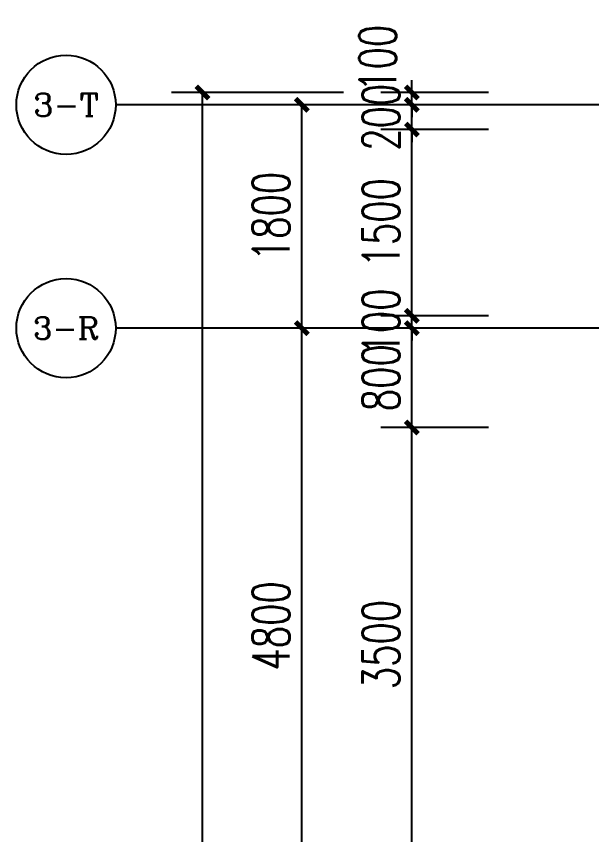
# Model space of a CAD drawing. Extents: x -59851 to 653804, y -249523 to 437614.
# Drawn here: x -49789 to -45154, y 83324 to 89919 of the extents above; entities that cross this region are included whole.
import ezdxf
from ezdxf.enums import TextEntityAlignment as Align

# ---------------------------------------------------------------- set-up
doc = ezdxf.new("R2010")
doc.units = 0
doc.header["$LTSCALE"] = 1000
doc.header["$MEASUREMENT"] = 0
for name, color, linetype in [('A-第三道尺寸线', 105, 'Continuous'), ('AXIS', 3, 'Continuous'), ('AXIS_TEXT', 7, 'Continuous')]:
    doc.layers.add(name, color=color, linetype=linetype)
doc.styles.add('_TCH_AXIS', font='COMPLEX', dxfattribs={"bigfont": 'GBCBIG'})
doc.styles.add('_TCH_DIM_T3', font='SIMPLEX.shx', dxfattribs={"width": 0.705882, "bigfont": 'GBCBIG.shx'})
doc.styles.add('COMPLEX', font='COMPLEX')
doc.dimstyles.new('_TCH_ARCH&&100', dxfattribs={"dimtxt": 297.5, "dimasz": 100, "dimexe": 250, "dimexo": 300, "dimgap": 100, "dimtad": 1, "dimdec": 0, "dimzin": 0, "dimdsep": 46, "dimtxsty": '_TCH_DIM_T3', "dimblk": 'ARCHTICK', "dimcen": 0.09, "dimclrt": 7, "dimazin": 2, "dimtfac": 1, "dimtdec": 0, "dimtix": 1, "dimtmove": 2, "dimatfit": 3, "dimfxl": 0, "dimtolj": 1, "dimtzin": 0, "dimarcsym": 0})

# ---------------------------------------------------------------- blocks, each defined once
blk = doc.blocks.new('_ArchTick')
at = {"color": 0, "linetype": 'ByBlock', "const_width": 0.4}
blk.add_lwpolyline([(-0.5, -0.5), (0.5, 0.5)], dxfattribs=at)
blk = doc.blocks.new('*D2493')
at = {"layer": 'A-第三道尺寸线', "color": 0, "lineweight": -2, "transparency": 16777216}
for p, q in [((-46602.2, 89305.7), (-46602.2, 89405.7)), ((-45984.3, 89305.7), (-46852.2, 89305.7)), ((-46602.2, 89205.7), (-46602.2, 89305.7)), ((-45984.3, 89205.7), (-46852.2, 89205.7)), ((-46602.2, 89205.7), (-46602.2, 89105.7))]:
    blk.add_line(p, q, dxfattribs=at)
at = {"layer": 'Defpoints', "color": 0, "transparency": 16777216}
for p in [(-46602.2, 89305.7), (-45684.3, 89305.7), (-45684.3, 89205.7)]:
    blk.add_point(p, dxfattribs=at)
at = {"layer": 'A-第三道尺寸线', "color": 0, "lineweight": -2, "transparency": 16777216, "xscale": 100, "yscale": 100, "zscale": 100}
for p, rotation in [((-46602.2, 89305.7), 270), ((-46602.2, 89205.7), 90)]:
    blk.add_blockref('_ArchTick', p, dxfattribs=dict(at, rotation=rotation))
at = {"layer": 'A-第三道尺寸线', "color": 7, "transparency": 16777216, "insert": (-46877.2, 89580.7), "char_height": 297.5, "attachment_point": 5, "rotation": 90, "style": '_TCH_DIM_T3'}
blk.add_mtext('\\A1;100', dxfattribs=at)
blk = doc.blocks.new('*D2494')
at = {"layer": 'A-第三道尺寸线', "color": 0, "lineweight": -2, "transparency": 16777216}
for p, q in [((-46602.2, 89205.7), (-46602.2, 89305.7)), ((-45984.3, 89205.7), (-46852.2, 89205.7)), ((-46602.2, 89005.7), (-46602.2, 89205.7)), ((-45984.3, 89005.7), (-46852.2, 89005.7)), ((-46602.2, 89005.7), (-46602.2, 88905.7))]:
    blk.add_line(p, q, dxfattribs=at)
at = {"layer": 'Defpoints', "color": 0, "transparency": 16777216}
for p in [(-46602.2, 89205.7), (-45684.3, 89205.7), (-45684.3, 89005.7)]:
    blk.add_point(p, dxfattribs=at)
at = {"layer": 'A-第三道尺寸线', "color": 0, "lineweight": -2, "transparency": 16777216, "xscale": 100, "yscale": 100, "zscale": 100}
for p, rotation in [((-46602.2, 89205.7), 270), ((-46602.2, 89005.7), 90)]:
    blk.add_blockref('_ArchTick', p, dxfattribs=dict(at, rotation=rotation))
at = {"layer": 'A-第三道尺寸线', "color": 7, "transparency": 16777216, "insert": (-46851, 89105.7), "char_height": 297.5, "attachment_point": 5, "rotation": 90, "style": '_TCH_DIM_T3'}
blk.add_mtext('\\A1;200', dxfattribs=at)
blk = doc.blocks.new('*D2495')
at = {"layer": 'A-第三道尺寸线', "color": 0, "lineweight": -2, "transparency": 16777216}
for p, q in [((-45984.3, 89005.7), (-46852.2, 89005.7)), ((-46602.2, 87505.7), (-46602.2, 89005.7)), ((-45984.3, 87505.7), (-46852.2, 87505.7))]:
    blk.add_line(p, q, dxfattribs=at)
at = {"layer": 'Defpoints', "color": 0, "transparency": 16777216}
for p in [(-46602.2, 89005.7), (-45684.3, 89005.7), (-45684.3, 87505.7)]:
    blk.add_point(p, dxfattribs=at)
at = {"layer": 'A-第三道尺寸线', "color": 0, "lineweight": -2, "transparency": 16777216, "xscale": 100, "yscale": 100, "zscale": 100}
for p, rotation in [((-46602.2, 89005.7), 90), ((-46602.2, 87505.7), 270)]:
    blk.add_blockref('_ArchTick', p, dxfattribs=dict(at, rotation=rotation))
at = {"layer": 'A-第三道尺寸线', "color": 7, "transparency": 16777216, "insert": (-46851, 88255.7), "char_height": 297.5, "attachment_point": 5, "rotation": 90, "style": '_TCH_DIM_T3'}
blk.add_mtext('\\A1;1500', dxfattribs=at)
blk = doc.blocks.new('*D2496')
at = {"layer": 'A-第三道尺寸线', "color": 0, "lineweight": -2, "transparency": 16777216}
for p, q in [((-46602.2, 87505.7), (-46602.2, 87605.7)), ((-45984.3, 87505.7), (-46852.2, 87505.7)), ((-46602.2, 87405.7), (-46602.2, 87505.7)), ((-45984.3, 87405.7), (-46852.2, 87405.7)), ((-46602.2, 87405.7), (-46602.2, 87305.7))]:
    blk.add_line(p, q, dxfattribs=at)
at = {"layer": 'Defpoints', "color": 0, "transparency": 16777216}
for p in [(-46602.2, 87505.7), (-45684.3, 87505.7), (-45684.3, 87405.7)]:
    blk.add_point(p, dxfattribs=at)
at = {"layer": 'A-第三道尺寸线', "color": 0, "lineweight": -2, "transparency": 16777216, "xscale": 100, "yscale": 100, "zscale": 100}
for p, rotation in [((-46602.2, 87505.7), 270), ((-46602.2, 87405.7), 90)]:
    blk.add_blockref('_ArchTick', p, dxfattribs=dict(at, rotation=rotation))
at = {"layer": 'A-第三道尺寸线', "color": 7, "transparency": 16777216, "insert": (-46851, 87455.7), "char_height": 297.5, "attachment_point": 5, "rotation": 90, "style": '_TCH_DIM_T3'}
blk.add_mtext('\\A1;100', dxfattribs=at)
blk = doc.blocks.new('*D2497')
at = {"layer": 'A-第三道尺寸线', "color": 0, "lineweight": -2, "transparency": 16777216}
for p, q in [((-45984.3, 87405.7), (-46852.2, 87405.7)), ((-46602.2, 86605.7), (-46602.2, 87405.7)), ((-45984.3, 86605.7), (-46852.2, 86605.7))]:
    blk.add_line(p, q, dxfattribs=at)
at = {"layer": 'Defpoints', "color": 0, "transparency": 16777216}
for p in [(-46602.2, 87405.7), (-45684.3, 87405.7), (-45684.3, 86605.7)]:
    blk.add_point(p, dxfattribs=at)
at = {"layer": 'A-第三道尺寸线', "color": 0, "lineweight": -2, "transparency": 16777216, "xscale": 100, "yscale": 100, "zscale": 100}
for p, rotation in [((-46602.2, 87405.7), 90), ((-46602.2, 86605.7), 270)]:
    blk.add_blockref('_ArchTick', p, dxfattribs=dict(at, rotation=rotation))
at = {"layer": 'A-第三道尺寸线', "color": 7, "transparency": 16777216, "insert": (-46851, 87005.7), "char_height": 297.5, "attachment_point": 5, "rotation": 90, "style": '_TCH_DIM_T3'}
blk.add_mtext('\\A1;800', dxfattribs=at)
blk = doc.blocks.new('*D2498')
at = {"layer": 'A-第三道尺寸线', "color": 0, "lineweight": -2, "transparency": 16777216}
for p, q in [((-45984.3, 86605.7), (-46852.2, 86605.7)), ((-46602.2, 83105.7), (-46602.2, 86605.7)), ((-45984.3, 83105.7), (-46852.2, 83105.7))]:
    blk.add_line(p, q, dxfattribs=at)
at = {"layer": 'Defpoints', "color": 0, "transparency": 16777216}
for p in [(-46602.2, 86605.7), (-45684.3, 86605.7), (-45684.3, 83105.7)]:
    blk.add_point(p, dxfattribs=at)
at = {"layer": 'A-第三道尺寸线', "color": 0, "lineweight": -2, "transparency": 16777216, "xscale": 100, "yscale": 100, "zscale": 100}
for p, rotation in [((-46602.2, 86605.7), 90), ((-46602.2, 83105.7), 270)]:
    blk.add_blockref('_ArchTick', p, dxfattribs=dict(at, rotation=rotation))
at = {"layer": 'A-第三道尺寸线', "color": 7, "transparency": 16777216, "insert": (-46851, 84855.7), "char_height": 297.5, "attachment_point": 5, "rotation": 90, "style": '_TCH_DIM_T3'}
blk.add_mtext('\\A1;3500', dxfattribs=at)
blk = doc.blocks.new('*D2877')
at = {"layer": 'AXIS', "color": 0, "lineweight": -2, "transparency": 16777216}
for p, q in [((-45288.6, 87405.7), (-47738.6, 87405.7)), ((-47488.6, 82605.7), (-47488.6, 87405.7)), ((-45288.6, 82605.7), (-47738.6, 82605.7))]:
    blk.add_line(p, q, dxfattribs=at)
at = {"layer": 'Defpoints', "color": 0, "transparency": 16777216}
for p in [(-47488.6, 87405.7), (-44988.6, 87405.7), (-44988.6, 82605.7)]:
    blk.add_point(p, dxfattribs=at)
at = {"layer": 'AXIS', "color": 0, "lineweight": -2, "transparency": 16777216, "xscale": 100, "yscale": 100, "zscale": 100}
for p, rotation in [((-47488.6, 87405.7), 90), ((-47488.6, 82605.7), 270)]:
    blk.add_blockref('_ArchTick', p, dxfattribs=dict(at, rotation=rotation))
at = {"layer": 'AXIS', "color": 7, "transparency": 16777216, "insert": (-47737.3, 85005.7), "char_height": 297.5, "attachment_point": 5, "rotation": 90, "style": '_TCH_DIM_T3'}
blk.add_mtext('\\A1;4800', dxfattribs=at)
blk = doc.blocks.new('*D2878')
at = {"layer": 'AXIS', "color": 0, "lineweight": -2, "transparency": 16777216}
for p, q in [((-45288.6, 89205.7), (-47738.6, 89205.7)), ((-47488.6, 87405.7), (-47488.6, 89205.7)), ((-45288.6, 87405.7), (-47738.6, 87405.7))]:
    blk.add_line(p, q, dxfattribs=at)
at = {"layer": 'Defpoints', "color": 0, "transparency": 16777216}
for p in [(-47488.6, 89205.7), (-44988.6, 89205.7), (-44988.6, 87405.7)]:
    blk.add_point(p, dxfattribs=at)
at = {"layer": 'AXIS', "color": 0, "lineweight": -2, "transparency": 16777216, "xscale": 100, "yscale": 100, "zscale": 100}
for p, rotation in [((-47488.6, 89205.7), 90), ((-47488.6, 87405.7), 270)]:
    blk.add_blockref('_ArchTick', p, dxfattribs=dict(at, rotation=rotation))
at = {"layer": 'AXIS', "color": 7, "transparency": 16777216, "insert": (-47737.3, 88305.7), "char_height": 297.5, "attachment_point": 5, "rotation": 90, "style": '_TCH_DIM_T3'}
blk.add_mtext('\\A1;1800', dxfattribs=at)
blk = doc.blocks.new('*D2879')
at = {"layer": 'AXIS', "color": 0, "lineweight": -2, "transparency": 16777216}
for p, q in [((-47152.2, 89305.7), (-48538.6, 89305.7)), ((-48288.6, 66705.7), (-48288.6, 89305.7)), ((-47152.2, 66705.7), (-48538.6, 66705.7))]:
    blk.add_line(p, q, dxfattribs=at)
at = {"layer": 'Defpoints', "color": 0, "transparency": 16777216}
for p in [(-48288.6, 89305.7), (-46852.2, 89305.7), (-46852.2, 66705.7)]:
    blk.add_point(p, dxfattribs=at)
at = {"layer": 'AXIS', "color": 0, "lineweight": -2, "transparency": 16777216, "xscale": 100, "yscale": 100, "zscale": 100}
for p, rotation in [((-48288.6, 89305.7), 90), ((-48288.6, 66705.7), 270)]:
    blk.add_blockref('_ArchTick', p, dxfattribs=dict(at, rotation=rotation))
at = {"layer": 'AXIS', "color": 7, "transparency": 16777216, "insert": (-48537.3, 78005.7), "char_height": 297.5, "attachment_point": 5, "rotation": 90, "style": '_TCH_DIM_T3'}
blk.add_mtext('\\A1;22600', dxfattribs=at)
blk = doc.blocks.new('_AXISO')
blk.add_circle((0, 0), 0.5)
at = {"layer": 'AXIS_TEXT', "style": 'COMPLEX', "width": 1.041667}
blk.add_attdef('A', text='', height=0.56, dxfattribs=at).set_placement((-0.25, -0.28), (0.25, -0.28), align=Align.FIT)

msp = doc.modelspace()

# ---------------------------------------------------------------- linework, layer by layer
at = {"layer": 'AXIS'}
for p, q in [((-44988.6, 89205.7), (-48988.6, 89205.7)), ((-44988.6, 87405.7), (-48988.6, 87405.7))]:
    msp.add_line(p, q, dxfattribs=at)

# ---------------------------------------------------------------- block references
ref = msp.add_blockref('_AXISO', (-49388.6, 89205.7), dxfattribs=dict(at, xscale=800, yscale=800, zscale=800))
ref.add_attrib('A', '3-T', dxfattribs={"layer": 'AXIS_TEXT', "height": 185, "style": '_TCH_AXIS'}).set_placement((-49652.9, 89113.2), (-49124.3, 89113.2), align=Align.FIT)
ref = msp.add_blockref('_AXISO', (-49388.6, 87405.7), dxfattribs=dict(at, xscale=800, yscale=800, zscale=800))
ref.add_attrib('A', '3-R', dxfattribs={"layer": 'AXIS_TEXT', "height": 177.09, "style": '_TCH_AXIS'}).set_placement((-49654.2, 87317.2), (-49122.9, 87317.2), align=Align.FIT)

# ---------------------------------------------------------------- dimensions: what is measured, and where the dimension line sits
at = {"layer": 'A-第三道尺寸线'}
dim = msp.add_linear_dim(base=(-46602.2, 89305.7), p1=(-45684.3, 89205.7), p2=(-45684.3, 89305.7), angle=90, dimstyle='_TCH_ARCH&&100', dxfattribs=at)
dim.commit()
dim.dimension.update_dxf_attribs({"geometry": '*D2493', "text_midpoint": (-46877.2, 89580.7), "dimtype": 161})
for p1, p2, picture, middle in [((-45684.3, 89005.7), (-45684.3, 89205.7), '*D2494', (-46851, 89105.7)), ((-45684.3, 87505.7), (-45684.3, 89005.7), '*D2495', (-46851, 88255.7)), ((-45684.3, 87405.7), (-45684.3, 87505.7), '*D2496', (-46851, 87455.7)), ((-45684.3, 86605.7), (-45684.3, 87405.7), '*D2497', (-46851, 87005.7)), ((-45684.3, 83105.7), (-45684.3, 86605.7), '*D2498', (-46851, 84855.7))]:
    dim = msp.add_aligned_dim(p1=p1, p2=p2, distance=917.9, dimstyle='_TCH_ARCH&&100', dxfattribs=at)
    dim.commit()
    dim.dimension.update_dxf_attribs({"geometry": picture, "text_midpoint": middle})
at = {"layer": 'AXIS'}
for p1, p2, distance, picture, middle in [((-46852.2, 66705.7), (-46852.2, 89305.7), 1436.3, '*D2879', (-48537.3, 78005.7)), ((-44988.6, 87405.7), (-44988.6, 89205.7), 2500, '*D2878', (-47737.3, 88305.7)), ((-44988.6, 82605.7), (-44988.6, 87405.7), 2500, '*D2877', (-47737.3, 85005.7))]:
    dim = msp.add_aligned_dim(p1=p1, p2=p2, distance=distance, dimstyle='_TCH_ARCH&&100', dxfattribs=at)
    dim.commit()
    dim.dimension.update_dxf_attribs({"geometry": picture, "text_midpoint": middle})

doc.saveas('drawing.dxf')
